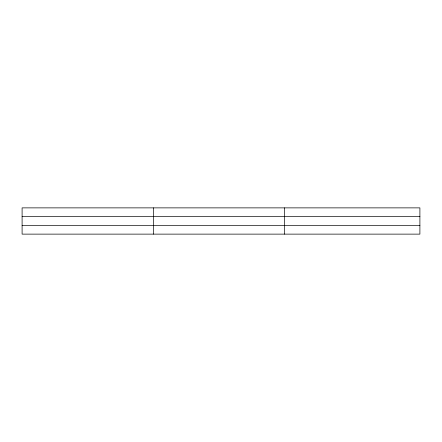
<?xml version="1.0" encoding="UTF-8"?>
<svg xmlns="http://www.w3.org/2000/svg" width="442" height="442" viewBox="0 0 442 442"><rect width="100%" height="100%" fill="white"/><g stroke="black" fill="none" stroke-linecap="round" stroke-linejoin="round"><path stroke-width="0.66" d="M153.374 234.127L153.374 207.873M284.648 234.127L284.648 207.873M419.9 216.536L419.9 207.873L22.1 207.873L22.1 234.127L419.9 234.127L419.9 216.536L22.1 216.536M22.1 225.464L419.9 225.464"/></g></svg>
